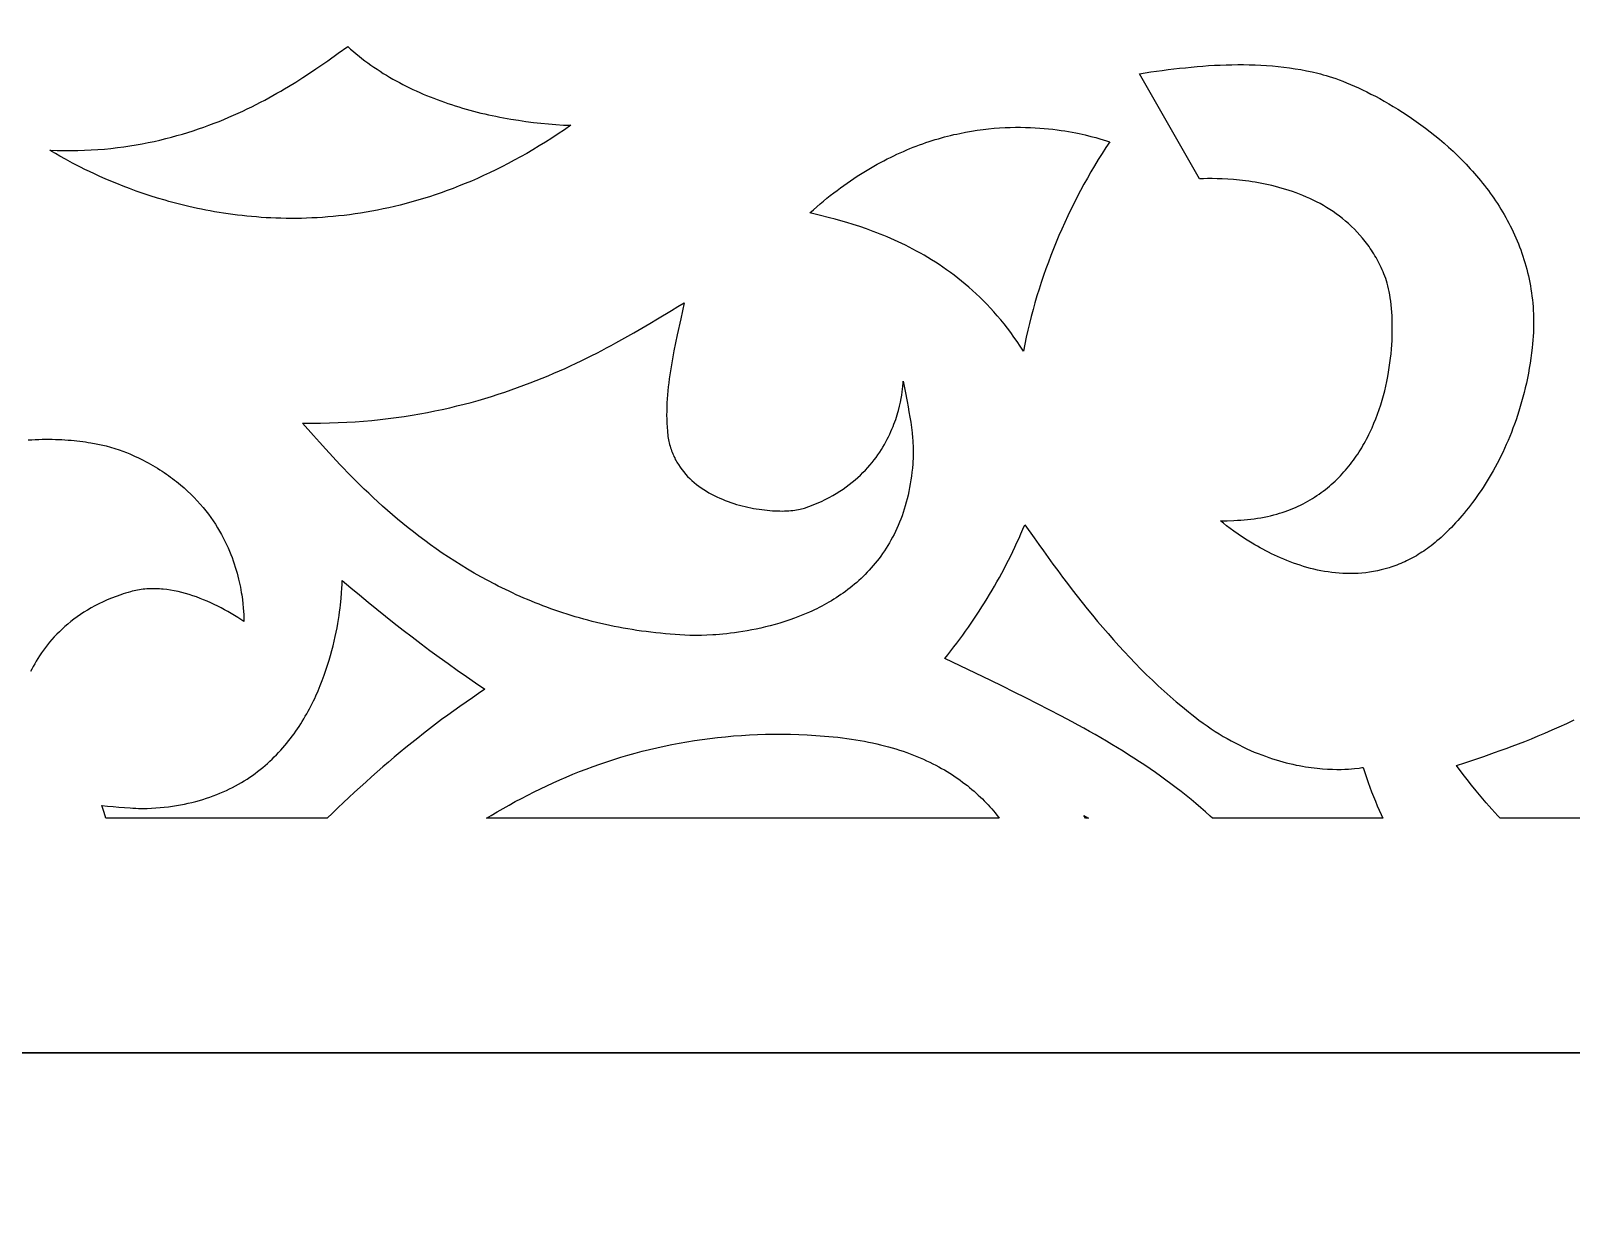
# Model space of a CAD drawing. Extents: x -1000 to 1000, y -1450 to 1450.
# Drawn here: x -428.1 to -99.7, y 1012.6 to 1268 of the extents above; entities that cross this region are included whole.
import ezdxf

# ---------------------------------------------------------------- set-up
doc = ezdxf.new("R2010")
doc.units = 0
doc.layers.add('LAYER_1', color=18, linetype='CONTINUOUS')

msp = doc.modelspace()

# ---------------------------------------------------------------- linework, layer by layer
at = {"layer": 'LAYER_1'}
for points in [[(-1000, 1050), (1000, 1050), (1000, 1450), (-1000, 1450)], [(-359.92, 1264.09), (-359.32, 1263.57), (-358.72, 1263.07), (-358.11, 1262.57), (-357.49, 1262.08), (-356.86, 1261.6), (-356.23, 1261.13), (-355.59, 1260.67), (-354.94, 1260.22), (-354.28, 1259.77), (-353.62, 1259.34), (-352.95, 1258.91), (-352.27, 1258.5), (-351.59, 1258.09), (-350.9, 1257.69), (-350.2, 1257.31), (-349.5, 1256.93), (-348.8, 1256.55), (-348.08, 1256.19), (-347.36, 1255.84), (-346.64, 1255.49), (-345.91, 1255.15), (-345.18, 1254.82), (-344.44, 1254.5), (-343.7, 1254.19), (-342.95, 1253.89), (-342.2, 1253.59), (-341.44, 1253.3), (-340.68, 1253.02), (-339.92, 1252.75), (-339.15, 1252.48), (-338.38, 1252.23), (-337.61, 1251.98), (-336.83, 1251.74), (-336.05, 1251.51), (-335.27, 1251.28), (-334.48, 1251.06), (-333.7, 1250.85), (-332.91, 1250.65), (-332.12, 1250.45), (-331.32, 1250.26), (-330.53, 1250.08), (-329.73, 1249.91), (-328.93, 1249.74), (-328.13, 1249.58), (-327.33, 1249.43), (-326.53, 1249.28), (-325.73, 1249.14), (-324.13, 1248.89), (-322.52, 1248.66), (-320.92, 1248.45), (-319.32, 1248.28), (-317.72, 1248.12), (-316.13, 1248), (-314.54, 1247.89), (-312.96, 1247.82), (-314.32, 1246.88), (-315.66, 1245.98), (-317.01, 1245.1), (-318.35, 1244.25), (-319.69, 1243.42), (-321.03, 1242.62), (-322.36, 1241.84), (-323.69, 1241.09), (-325.01, 1240.36), (-326.33, 1239.66), (-327.65, 1238.98), (-328.96, 1238.33), (-330.27, 1237.7), (-331.58, 1237.09), (-332.88, 1236.5), (-334.17, 1235.94), (-335.46, 1235.4), (-336.75, 1234.88), (-338.03, 1234.38), (-339.31, 1233.9), (-340.58, 1233.45), (-341.85, 1233.01), (-343.11, 1232.6), (-344.36, 1232.2), (-345.61, 1231.83), (-346.86, 1231.47), (-348.1, 1231.14), (-349.33, 1230.82), (-350.56, 1230.52), (-351.78, 1230.24), (-353, 1229.98), (-354.2, 1229.73), (-355.41, 1229.5), (-356.6, 1229.29), (-357.79, 1229.1), (-358.97, 1228.92), (-360.15, 1228.76), (-361.32, 1228.61), (-362.48, 1228.48), (-363.63, 1228.37), (-364.78, 1228.27), (-365.92, 1228.18), (-367.05, 1228.11), (-368.18, 1228.06), (-369.29, 1228.01), (-370.4, 1227.98), (-371.51, 1227.97), (-372.6, 1227.96), (-373.68, 1227.97), (-374.76, 1227.99), (-375.83, 1228.02), (-376.89, 1228.07), (-377.94, 1228.12), (-378.98, 1228.19), (-380.01, 1228.27), (-381.04, 1228.36), (-382.05, 1228.45), (-383.06, 1228.56), (-384.06, 1228.68), (-385.05, 1228.81), (-386.02, 1228.94), (-386.99, 1229.08), (-387.95, 1229.24), (-388.9, 1229.4), (-389.84, 1229.56), (-390.77, 1229.74), (-391.69, 1229.92), (-392.59, 1230.11), (-393.49, 1230.31), (-394.38, 1230.51), (-395.26, 1230.72), (-396.12, 1230.93), (-396.98, 1231.15), (-397.82, 1231.37), (-398.65, 1231.6), (-399.48, 1231.83), (-401.09, 1232.31), (-402.65, 1232.8), (-404.17, 1233.3), (-405.64, 1233.81), (-407.06, 1234.33), (-408.43, 1234.86), (-409.75, 1235.38), (-411.01, 1235.9), (-412.23, 1236.42), (-413.39, 1236.94), (-414.5, 1237.45), (-415.55, 1237.95), (-416.55, 1238.43), (-417.49, 1238.9), (-418.37, 1239.35), (-419.2, 1239.78), (-420.67, 1240.58), (-421.89, 1241.27), (-422.86, 1241.83), (-423.58, 1242.24), (-424.02, 1242.49), (-422.51, 1242.44), (-421.01, 1242.42), (-419.53, 1242.42), (-418.07, 1242.44), (-416.62, 1242.49), (-415.19, 1242.56), (-413.78, 1242.66), (-412.38, 1242.77), (-411, 1242.91), (-409.64, 1243.06), (-408.29, 1243.24), (-406.96, 1243.44), (-405.65, 1243.65), (-404.36, 1243.88), (-403.08, 1244.13), (-401.82, 1244.4), (-400.57, 1244.68), (-399.34, 1244.98), (-398.13, 1245.29), (-396.93, 1245.62), (-395.75, 1245.96), (-394.59, 1246.31), (-393.45, 1246.67), (-392.32, 1247.05), (-391.2, 1247.44), (-390.11, 1247.84), (-389.03, 1248.25), (-387.96, 1248.66), (-386.92, 1249.09), (-385.89, 1249.53), (-384.87, 1249.97), (-383.87, 1250.42), (-382.89, 1250.87), (-381.93, 1251.33), (-380.98, 1251.79), (-380.05, 1252.26), (-379.13, 1252.74), (-378.23, 1253.21), (-377.35, 1253.69), (-376.48, 1254.17), (-375.63, 1254.65), (-374.8, 1255.13), (-373.98, 1255.61), (-373.18, 1256.1), (-371.62, 1257.05), (-370.13, 1258), (-368.7, 1258.93), (-367.34, 1259.84), (-366.04, 1260.73), (-364.8, 1261.59), (-362.53, 1263.19), (-360.5, 1264.62)], [(-169.54, 1260.78), (-168.3, 1260.76), (-167.07, 1260.72), (-165.84, 1260.67), (-164.61, 1260.59), (-163.38, 1260.5), (-162.16, 1260.38), (-160.94, 1260.24), (-159.72, 1260.08), (-158.51, 1259.9), (-157.31, 1259.7), (-156.1, 1259.47), (-154.91, 1259.21), (-153.72, 1258.93), (-153.12, 1258.78), (-152.53, 1258.62), (-151.91, 1258.45), (-151.25, 1258.25), (-150.57, 1258.02), (-149.85, 1257.78), (-149.11, 1257.5), (-148.34, 1257.21), (-147.55, 1256.89), (-146.73, 1256.55), (-145.9, 1256.19), (-145.04, 1255.8), (-144.16, 1255.39), (-143.27, 1254.96), (-142.36, 1254.5), (-141.43, 1254.02), (-140.5, 1253.52), (-139.55, 1252.99), (-138.59, 1252.44), (-137.62, 1251.87), (-136.65, 1251.27), (-135.66, 1250.65), (-134.68, 1250), (-133.69, 1249.34), (-132.7, 1248.65), (-131.7, 1247.93), (-130.71, 1247.2), (-129.73, 1246.44), (-128.74, 1245.65), (-127.76, 1244.85), (-126.79, 1244.02), (-125.83, 1243.17), (-124.87, 1242.29), (-123.93, 1241.39), (-123, 1240.47), (-122.08, 1239.52), (-121.62, 1239.04), (-121.18, 1238.55), (-120.73, 1238.06), (-120.29, 1237.56), (-119.85, 1237.06), (-119.42, 1236.55), (-119, 1236.03), (-118.57, 1235.51), (-118.16, 1234.98), (-117.75, 1234.44), (-117.34, 1233.91), (-116.94, 1233.36), (-116.55, 1232.81), (-116.16, 1232.25), (-115.78, 1231.69), (-115.4, 1231.12), (-115.03, 1230.55), (-114.67, 1229.97), (-114.32, 1229.38), (-113.97, 1228.79), (-113.63, 1228.19), (-113.3, 1227.59), (-112.97, 1226.98), (-112.66, 1226.36), (-112.35, 1225.74), (-112.05, 1225.12), (-111.76, 1224.48), (-111.47, 1223.85), (-111.2, 1223.2), (-110.93, 1222.55), (-110.67, 1221.9), (-110.43, 1221.24), (-110.19, 1220.57), (-109.96, 1219.9), (-109.74, 1219.22), (-109.53, 1218.53), (-109.34, 1217.84), (-109.15, 1217.15), (-108.97, 1216.45), (-108.8, 1215.74), (-108.65, 1215.03), (-108.5, 1214.31), (-108.37, 1213.58), (-108.25, 1212.85), (-108.14, 1212.12), (-108.04, 1211.38), (-107.95, 1210.63), (-107.88, 1209.87), (-107.81, 1209.12), (-107.76, 1208.35), (-107.73, 1207.58), (-107.7, 1206.8), (-107.69, 1206.02), (-107.69, 1205.23), (-107.71, 1204.44), (-107.74, 1203.64), (-107.78, 1202.83), (-107.83, 1202.02), (-107.9, 1201.21), (-107.99, 1200.38), (-108.12, 1199.27), (-108.27, 1198.16), (-108.43, 1197.07), (-108.61, 1195.99), (-108.8, 1194.93), (-109.01, 1193.87), (-109.23, 1192.84), (-109.46, 1191.81), (-109.71, 1190.8), (-109.97, 1189.8), (-110.24, 1188.81), (-110.52, 1187.84), (-110.81, 1186.88), (-111.11, 1185.94), (-111.43, 1185.01), (-111.75, 1184.09), (-112.09, 1183.19), (-112.43, 1182.3), (-112.78, 1181.42), (-113.14, 1180.56), (-113.51, 1179.71), (-113.89, 1178.87), (-114.27, 1178.05), (-114.66, 1177.24), (-115.06, 1176.45), (-115.47, 1175.67), (-115.88, 1174.9), (-116.3, 1174.15), (-116.72, 1173.41), (-117.14, 1172.68), (-117.57, 1171.97), (-118.01, 1171.27), (-118.45, 1170.59), (-118.89, 1169.92), (-119.34, 1169.27), (-119.78, 1168.63), (-120.23, 1168), (-120.69, 1167.39), (-121.14, 1166.79), (-121.59, 1166.2), (-122.05, 1165.63), (-122.5, 1165.08), (-122.96, 1164.54), (-123.42, 1164.01), (-123.87, 1163.5), (-124.32, 1163), (-124.77, 1162.51), (-125.22, 1162.04), (-125.67, 1161.59), (-126.12, 1161.15), (-126.56, 1160.72), (-127, 1160.31), (-127.43, 1159.92), (-127.86, 1159.53), (-128.29, 1159.17), (-128.71, 1158.81), (-129.12, 1158.47), (-129.53, 1158.15), (-129.94, 1157.84), (-130.34, 1157.55), (-130.73, 1157.27), (-131.11, 1157), (-131.49, 1156.76), (-131.86, 1156.52), (-132.27, 1156.27), (-132.69, 1156.02), (-133.1, 1155.78), (-133.52, 1155.56), (-133.93, 1155.34), (-134.35, 1155.12), (-134.77, 1154.92), (-135.18, 1154.73), (-135.6, 1154.54), (-136.01, 1154.36), (-136.43, 1154.19), (-136.85, 1154.02), (-137.26, 1153.87), (-137.68, 1153.72), (-138.1, 1153.58), (-138.51, 1153.45), (-139.34, 1153.2), (-140.17, 1152.98), (-141, 1152.79), (-141.83, 1152.63), (-142.65, 1152.5), (-143.48, 1152.39), (-144.29, 1152.3), (-145.11, 1152.24), (-145.92, 1152.2), (-146.73, 1152.19), (-147.54, 1152.2), (-148.34, 1152.23), (-149.13, 1152.27), (-149.92, 1152.34), (-150.71, 1152.43), (-151.49, 1152.54), (-152.26, 1152.66), (-153.03, 1152.8), (-153.79, 1152.96), (-154.54, 1153.13), (-155.29, 1153.32), (-156.03, 1153.52), (-156.76, 1153.73), (-157.48, 1153.96), (-158.2, 1154.19), (-158.9, 1154.44), (-159.6, 1154.7), (-160.29, 1154.97), (-160.97, 1155.25), (-161.63, 1155.54), (-162.29, 1155.83), (-162.94, 1156.13), (-163.57, 1156.43), (-164.2, 1156.75), (-164.81, 1157.06), (-165.41, 1157.38), (-166, 1157.7), (-166.57, 1158.03), (-167.14, 1158.35), (-167.69, 1158.68), (-168.74, 1159.33), (-169.75, 1159.98), (-170.69, 1160.62), (-171.57, 1161.23), (-172.39, 1161.83), (-173.14, 1162.4), (-173.82, 1162.93), (-174.43, 1163.42), (-173, 1163.47), (-171.57, 1163.54), (-170.85, 1163.58), (-170.13, 1163.63), (-169.42, 1163.68), (-168.7, 1163.75), (-167.99, 1163.82), (-167.28, 1163.91), (-166.57, 1164.01), (-165.87, 1164.12), (-165.16, 1164.25), (-164.46, 1164.39), (-163.77, 1164.54), (-163.07, 1164.72), (-162.46, 1164.89), (-161.86, 1165.07), (-161.27, 1165.25), (-160.69, 1165.45), (-160.11, 1165.66), (-159.55, 1165.87), (-158.99, 1166.1), (-158.44, 1166.33), (-157.9, 1166.58), (-157.37, 1166.83), (-156.85, 1167.09), (-156.34, 1167.36), (-155.83, 1167.64), (-155.34, 1167.92), (-154.85, 1168.22), (-154.37, 1168.52), (-153.9, 1168.83), (-153.43, 1169.14), (-152.98, 1169.47), (-152.53, 1169.8), (-152.09, 1170.13), (-151.66, 1170.48), (-151.24, 1170.83), (-150.82, 1171.19), (-150.41, 1171.55), (-150.01, 1171.92), (-149.62, 1172.3), (-149.24, 1172.68), (-148.86, 1173.07), (-148.49, 1173.47), (-148.13, 1173.87), (-147.77, 1174.27), (-147.43, 1174.68), (-147.09, 1175.1), (-146.75, 1175.52), (-146.43, 1175.95), (-146.11, 1176.38), (-145.8, 1176.81), (-145.49, 1177.25), (-145.19, 1177.69), (-144.9, 1178.14), (-144.62, 1178.59), (-144.34, 1179.05), (-144.07, 1179.51), (-143.81, 1179.97), (-143.55, 1180.43), (-143.3, 1180.9), (-143.05, 1181.37), (-142.82, 1181.85), (-142.58, 1182.33), (-142.14, 1183.29), (-141.72, 1184.26), (-141.32, 1185.24), (-140.95, 1186.22), (-140.6, 1187.21), (-140.28, 1188.21), (-139.98, 1189.21), (-139.7, 1190.21), (-139.44, 1191.21), (-139.2, 1192.21), (-138.98, 1193.21), (-138.78, 1194.21), (-138.6, 1195.2), (-138.45, 1196.18), (-138.31, 1197.16), (-138.18, 1198.14), (-138.08, 1199.1), (-137.99, 1200.06), (-137.93, 1201), (-137.87, 1201.93), (-137.84, 1202.84), (-137.82, 1203.75), (-137.81, 1204.63), (-137.82, 1205.5), (-137.84, 1206.35), (-137.88, 1207.18), (-137.93, 1207.99), (-137.99, 1208.78), (-138.07, 1209.54), (-138.15, 1210.28), (-138.25, 1211), (-138.36, 1211.68), (-138.48, 1212.34), (-138.61, 1212.97), (-138.75, 1213.57), (-138.9, 1214.14), (-139.06, 1214.68), (-139.22, 1215.18), (-139.4, 1215.65), (-139.59, 1216.11), (-139.78, 1216.57), (-139.98, 1217.03), (-140.19, 1217.47), (-140.4, 1217.91), (-140.61, 1218.34), (-140.83, 1218.77), (-141.06, 1219.19), (-141.29, 1219.6), (-141.53, 1220.01), (-141.77, 1220.41), (-142.01, 1220.8), (-142.26, 1221.19), (-142.52, 1221.57), (-142.78, 1221.94), (-143.04, 1222.31), (-143.31, 1222.67), (-143.58, 1223.03), (-144.14, 1223.72), (-144.71, 1224.39), (-145.29, 1225.04), (-145.89, 1225.67), (-146.51, 1226.27), (-147.13, 1226.85), (-147.77, 1227.4), (-148.42, 1227.94), (-149.08, 1228.45), (-149.75, 1228.95), (-150.43, 1229.42), (-151.12, 1229.87), (-151.82, 1230.31), (-152.52, 1230.73), (-153.23, 1231.12), (-153.95, 1231.5), (-154.67, 1231.86), (-155.4, 1232.21), (-156.13, 1232.53), (-156.86, 1232.84), (-157.59, 1233.14), (-158.33, 1233.42), (-159.07, 1233.68), (-159.8, 1233.93), (-160.54, 1234.16), (-161.28, 1234.38), (-162.01, 1234.59), (-162.74, 1234.78), (-163.47, 1234.96), (-164.19, 1235.13), (-164.91, 1235.28), (-165.62, 1235.42), (-166.33, 1235.56), (-167.03, 1235.68), (-167.72, 1235.79), (-168.41, 1235.89), (-169.08, 1235.98), (-169.75, 1236.06), (-170.41, 1236.13), (-171.68, 1236.25), (-172.91, 1236.34), (-174.08, 1236.41), (-175.19, 1236.44), (-176.24, 1236.46), (-177.21, 1236.46), (-178.1, 1236.44), (-178.91, 1236.42), (-191.72, 1258.83), (-189.29, 1259.2), (-188.07, 1259.37), (-186.85, 1259.54), (-185.62, 1259.7), (-184.39, 1259.85), (-183.16, 1259.99), (-181.92, 1260.12), (-180.69, 1260.25), (-179.45, 1260.36), (-178.21, 1260.46), (-176.97, 1260.55), (-175.73, 1260.62), (-174.49, 1260.68), (-173.25, 1260.73), (-172.01, 1260.76), (-170.77, 1260.78)], [(-216.03, 1247.39), (-214.99, 1247.36), (-213.98, 1247.31), (-213, 1247.25), (-212.03, 1247.17), (-211.1, 1247.08), (-210.19, 1246.98), (-209.3, 1246.87), (-208.45, 1246.75), (-207.62, 1246.62), (-206.82, 1246.48), (-206.05, 1246.35), (-205.32, 1246.2), (-204.61, 1246.06), (-203.93, 1245.91), (-203.29, 1245.76), (-202.1, 1245.47), (-201.05, 1245.19), (-200.14, 1244.93), (-198.78, 1244.52), (-198.33, 1244.39), (-198.04, 1244.32), (-198.88, 1243.06), (-199.69, 1241.79), (-200.5, 1240.5), (-201.29, 1239.21), (-202.06, 1237.9), (-202.81, 1236.58), (-203.56, 1235.26), (-204.28, 1233.92), (-204.99, 1232.57), (-205.68, 1231.22), (-206.35, 1229.85), (-207.01, 1228.48), (-207.65, 1227.09), (-208.28, 1225.7), (-208.89, 1224.3), (-209.48, 1222.9), (-210.05, 1221.49), (-210.61, 1220.07), (-211.15, 1218.64), (-211.67, 1217.21), (-212.17, 1215.77), (-212.65, 1214.32), (-213.12, 1212.87), (-213.57, 1211.42), (-214, 1209.96), (-214.41, 1208.5), (-214.8, 1207.03), (-215.18, 1205.56), (-215.53, 1204.09), (-215.87, 1202.61), (-216.18, 1201.13), (-216.48, 1199.65), (-217.14, 1200.68), (-217.81, 1201.68), (-218.49, 1202.66), (-219.18, 1203.62), (-219.88, 1204.55), (-220.59, 1205.45), (-221.31, 1206.34), (-222.03, 1207.2), (-222.77, 1208.04), (-223.51, 1208.85), (-224.26, 1209.64), (-225.02, 1210.42), (-225.78, 1211.17), (-226.55, 1211.9), (-227.32, 1212.61), (-228.1, 1213.3), (-228.88, 1213.97), (-229.67, 1214.61), (-230.46, 1215.25), (-231.25, 1215.86), (-232.04, 1216.45), (-232.84, 1217.02), (-233.64, 1217.58), (-234.44, 1218.12), (-235.24, 1218.64), (-236.04, 1219.15), (-236.84, 1219.63), (-237.64, 1220.11), (-238.44, 1220.56), (-239.24, 1221), (-240.03, 1221.43), (-240.82, 1221.84), (-241.61, 1222.24), (-242.39, 1222.62), (-243.18, 1222.99), (-243.95, 1223.34), (-244.72, 1223.68), (-245.49, 1224.01), (-246.25, 1224.33), (-247, 1224.63), (-247.75, 1224.92), (-248.49, 1225.2), (-249.22, 1225.47), (-249.94, 1225.73), (-251.36, 1226.22), (-252.75, 1226.66), (-254.09, 1227.07), (-255.38, 1227.45), (-256.62, 1227.8), (-257.82, 1228.11), (-260.02, 1228.68), (-261.97, 1229.16), (-261.25, 1229.8), (-260.53, 1230.44), (-259.81, 1231.06), (-259.08, 1231.66), (-258.36, 1232.25), (-257.64, 1232.83), (-256.92, 1233.39), (-256.2, 1233.94), (-255.48, 1234.48), (-254.77, 1235), (-254.05, 1235.51), (-253.33, 1236.01), (-252.61, 1236.49), (-251.9, 1236.96), (-251.19, 1237.42), (-250.47, 1237.86), (-249.76, 1238.29), (-249.05, 1238.71), (-248.34, 1239.12), (-247.64, 1239.52), (-246.93, 1239.9), (-246.23, 1240.27), (-245.52, 1240.64), (-244.82, 1240.98), (-244.12, 1241.32), (-243.43, 1241.65), (-242.73, 1241.97), (-242.04, 1242.27), (-241.35, 1242.57), (-240.66, 1242.85), (-239.98, 1243.13), (-239.3, 1243.39), (-238.62, 1243.65), (-237.94, 1243.89), (-237.26, 1244.13), (-236.59, 1244.35), (-235.92, 1244.57), (-235.26, 1244.77), (-234.59, 1244.97), (-233.93, 1245.16), (-233.28, 1245.34), (-232.63, 1245.51), (-231.98, 1245.67), (-231.33, 1245.83), (-230.69, 1245.97), (-230.05, 1246.11), (-228.78, 1246.36), (-227.53, 1246.58), (-226.3, 1246.78), (-225.08, 1246.94), (-223.88, 1247.08), (-222.7, 1247.19), (-221.53, 1247.28), (-220.39, 1247.34), (-219.27, 1247.39), (-218.17, 1247.41), (-217.09, 1247.41)], [(-289.54, 1206.55), (-290.27, 1203.15), (-290.63, 1201.44), (-290.97, 1199.74), (-291.29, 1198.03), (-291.44, 1197.17), (-291.59, 1196.32), (-291.73, 1195.46), (-291.86, 1194.6), (-291.98, 1193.74), (-292.09, 1192.89), (-292.19, 1192.03), (-292.27, 1191.17), (-292.35, 1190.31), (-292.41, 1189.45), (-292.46, 1188.59), (-292.5, 1187.74), (-292.52, 1186.88), (-292.53, 1186.02), (-292.51, 1185.16), (-292.49, 1184.3), (-292.44, 1183.44), (-292.38, 1182.58), (-292.34, 1182.21), (-292.3, 1181.84), (-292.25, 1181.47), (-292.19, 1181.11), (-292.12, 1180.75), (-292.05, 1180.4), (-291.97, 1180.06), (-291.89, 1179.72), (-291.79, 1179.38), (-291.7, 1179.05), (-291.59, 1178.72), (-291.48, 1178.4), (-291.36, 1178.08), (-291.23, 1177.77), (-291.1, 1177.46), (-290.97, 1177.16), (-290.82, 1176.86), (-290.68, 1176.57), (-290.52, 1176.28), (-290.36, 1176), (-290.2, 1175.72), (-290.03, 1175.44), (-289.67, 1174.9), (-289.29, 1174.38), (-288.9, 1173.88), (-288.48, 1173.4), (-288.05, 1172.93), (-287.6, 1172.48), (-287.14, 1172.04), (-286.66, 1171.62), (-286.16, 1171.22), (-285.66, 1170.84), (-285.14, 1170.46), (-284.61, 1170.11), (-284.06, 1169.77), (-283.51, 1169.44), (-282.95, 1169.13), (-282.38, 1168.84), (-281.8, 1168.56), (-281.22, 1168.29), (-280.63, 1168.04), (-280.04, 1167.8), (-279.44, 1167.57), (-278.84, 1167.36), (-278.23, 1167.16), (-277.63, 1166.97), (-277.02, 1166.8), (-276.41, 1166.64), (-275.81, 1166.49), (-275.2, 1166.35), (-274.6, 1166.23), (-274, 1166.11), (-273.41, 1166.01), (-272.82, 1165.92), (-272.24, 1165.84), (-271.67, 1165.77), (-271.1, 1165.71), (-270.54, 1165.66), (-269.99, 1165.62), (-269.45, 1165.59), (-268.92, 1165.57), (-268.41, 1165.56), (-267.9, 1165.55), (-267.42, 1165.56), (-266.94, 1165.58), (-266.48, 1165.6), (-266.04, 1165.63), (-265.61, 1165.67), (-265.2, 1165.72), (-264.81, 1165.78), (-264.44, 1165.84), (-264.09, 1165.91), (-263.76, 1165.99), (-263.45, 1166.07), (-263.17, 1166.16), (-262.22, 1166.5), (-261.3, 1166.86), (-260.41, 1167.23), (-259.54, 1167.61), (-258.71, 1168.02), (-257.9, 1168.43), (-257.11, 1168.86), (-256.36, 1169.3), (-255.63, 1169.76), (-254.92, 1170.22), (-254.25, 1170.7), (-253.59, 1171.18), (-252.96, 1171.68), (-252.35, 1172.18), (-251.77, 1172.7), (-251.21, 1173.21), (-250.67, 1173.74), (-250.15, 1174.27), (-249.66, 1174.81), (-249.19, 1175.35), (-248.73, 1175.89), (-248.3, 1176.44), (-247.88, 1176.99), (-247.49, 1177.54), (-247.11, 1178.09), (-246.75, 1178.65), (-246.41, 1179.2), (-246.09, 1179.75), (-245.78, 1180.3), (-245.49, 1180.85), (-245.22, 1181.4), (-244.96, 1181.94), (-244.72, 1182.48), (-244.49, 1183.01), (-244.27, 1183.54), (-244.07, 1184.06), (-243.88, 1184.57), (-243.7, 1185.08), (-243.54, 1185.57), (-243.39, 1186.06), (-243.25, 1186.54), (-243.12, 1187.01), (-242.89, 1187.91), (-242.7, 1188.76), (-242.54, 1189.56), (-242.41, 1190.29), (-242.31, 1190.96), (-242.24, 1191.56), (-242.18, 1192.08), (-242.11, 1192.87), (-242.07, 1193.28), (-241.67, 1191.09), (-241.26, 1188.88), (-241.06, 1187.78), (-240.86, 1186.68), (-240.67, 1185.57), (-240.5, 1184.47), (-240.35, 1183.36), (-240.21, 1182.25), (-240.1, 1181.15), (-240.06, 1180.59), (-240.02, 1180.04), (-239.99, 1179.48), (-239.97, 1178.93), (-239.96, 1178.37), (-239.96, 1177.82), (-239.97, 1177.27), (-239.98, 1176.71), (-240.01, 1176.16), (-240.05, 1175.6), (-240.13, 1174.72), (-240.22, 1173.86), (-240.33, 1173), (-240.45, 1172.17), (-240.58, 1171.34), (-240.73, 1170.53), (-240.89, 1169.73), (-241.06, 1168.95), (-241.25, 1168.18), (-241.44, 1167.42), (-241.65, 1166.68), (-241.88, 1165.95), (-242.11, 1165.23), (-242.35, 1164.53), (-242.61, 1163.84), (-242.88, 1163.16), (-243.16, 1162.49), (-243.45, 1161.84), (-243.74, 1161.19), (-244.05, 1160.56), (-244.37, 1159.94), (-244.7, 1159.34), (-245.04, 1158.74), (-245.39, 1158.16), (-245.74, 1157.59), (-246.11, 1157.03), (-246.48, 1156.48), (-246.86, 1155.94), (-247.25, 1155.42), (-247.65, 1154.9), (-248.06, 1154.4), (-248.47, 1153.9), (-248.89, 1153.42), (-249.32, 1152.95), (-249.75, 1152.49), (-250.19, 1152.03), (-250.64, 1151.59), (-251.09, 1151.16), (-251.55, 1150.74), (-252.01, 1150.33), (-252.48, 1149.92), (-252.95, 1149.53), (-253.43, 1149.15), (-253.91, 1148.77), (-254.4, 1148.41), (-254.89, 1148.05), (-255.39, 1147.71), (-255.89, 1147.37), (-256.39, 1147.04), (-256.9, 1146.72), (-257.41, 1146.41), (-257.92, 1146.11), (-258.43, 1145.81), (-258.95, 1145.52), (-259.47, 1145.25), (-259.99, 1144.98), (-260.51, 1144.71), (-261.04, 1144.46), (-261.56, 1144.21), (-262.09, 1143.97), (-263.14, 1143.51), (-264.2, 1143.09), (-265.25, 1142.68), (-266.3, 1142.31), (-267.35, 1141.96), (-268.39, 1141.64), (-269.42, 1141.34), (-270.45, 1141.07), (-271.46, 1140.81), (-272.46, 1140.58), (-273.44, 1140.37), (-274.4, 1140.18), (-275.35, 1140), (-276.27, 1139.85), (-277.18, 1139.71), (-278.06, 1139.58), (-278.91, 1139.48), (-279.73, 1139.38), (-280.52, 1139.3), (-281.29, 1139.23), (-282.01, 1139.17), (-282.7, 1139.13), (-283.98, 1139.06), (-285.08, 1139.02), (-286.01, 1139), (-286.74, 1139), (-287.57, 1139.02), (-288.64, 1139.07), (-289.69, 1139.13), (-290.74, 1139.19), (-291.78, 1139.27), (-292.81, 1139.36), (-293.84, 1139.46), (-294.86, 1139.56), (-295.87, 1139.68), (-296.88, 1139.81), (-297.87, 1139.94), (-298.86, 1140.09), (-299.85, 1140.24), (-300.82, 1140.4), (-301.79, 1140.57), (-302.76, 1140.75), (-303.71, 1140.94), (-304.66, 1141.14), (-305.6, 1141.35), (-306.54, 1141.56), (-307.46, 1141.78), (-308.38, 1142.01), (-309.3, 1142.25), (-310.21, 1142.49), (-311.11, 1142.74), (-312, 1143), (-312.88, 1143.27), (-313.76, 1143.55), (-314.64, 1143.83), (-315.5, 1144.12), (-316.36, 1144.41), (-317.21, 1144.71), (-318.06, 1145.02), (-318.9, 1145.33), (-319.73, 1145.65), (-320.55, 1145.98), (-321.37, 1146.31), (-322.19, 1146.65), (-322.99, 1146.99), (-323.79, 1147.34), (-324.58, 1147.7), (-325.37, 1148.06), (-326.14, 1148.42), (-326.92, 1148.79), (-327.68, 1149.16), (-328.44, 1149.54), (-329.19, 1149.93), (-330.68, 1150.71), (-332.14, 1151.51), (-333.57, 1152.32), (-334.98, 1153.15), (-336.36, 1153.99), (-337.72, 1154.84), (-339.05, 1155.71), (-340.36, 1156.58), (-341.64, 1157.47), (-342.89, 1158.36), (-344.12, 1159.26), (-345.33, 1160.16), (-346.51, 1161.08), (-347.67, 1161.99), (-348.8, 1162.91), (-349.91, 1163.83), (-351, 1164.75), (-352.06, 1165.67), (-353.1, 1166.59), (-354.11, 1167.51), (-355.1, 1168.42), (-356.06, 1169.33), (-357.01, 1170.23), (-357.93, 1171.13), (-358.82, 1172.01), (-359.7, 1172.89), (-360.55, 1173.76), (-361.38, 1174.62), (-362.18, 1175.47), (-363.73, 1177.12), (-365.18, 1178.72), (-366.55, 1180.24), (-367.83, 1181.69), (-370.14, 1184.32), (-368.22, 1184.3), (-366.32, 1184.3), (-364.44, 1184.34), (-362.58, 1184.4), (-360.74, 1184.48), (-358.93, 1184.59), (-357.14, 1184.72), (-355.36, 1184.88), (-353.61, 1185.06), (-351.88, 1185.26), (-350.17, 1185.48), (-348.49, 1185.73), (-346.82, 1185.99), (-345.17, 1186.27), (-343.55, 1186.57), (-341.94, 1186.89), (-340.36, 1187.23), (-338.79, 1187.58), (-337.25, 1187.95), (-335.73, 1188.33), (-334.23, 1188.73), (-332.75, 1189.14), (-331.29, 1189.57), (-329.85, 1190.01), (-328.43, 1190.46), (-327.03, 1190.92), (-325.66, 1191.39), (-324.3, 1191.87), (-322.96, 1192.36), (-321.65, 1192.86), (-320.35, 1193.36), (-319.08, 1193.87), (-317.82, 1194.39), (-316.59, 1194.92), (-315.37, 1195.45), (-314.18, 1195.98), (-313, 1196.52), (-311.85, 1197.06), (-310.72, 1197.6), (-309.6, 1198.15), (-308.51, 1198.69), (-307.43, 1199.24), (-306.38, 1199.78), (-305.35, 1200.33), (-304.33, 1200.87), (-303.34, 1201.41), (-301.41, 1202.48), (-299.56, 1203.53), (-297.79, 1204.56), (-296.1, 1205.56), (-294.49, 1206.52), (-291.5, 1208.33), (-290.12, 1209.16), (-288.82, 1209.93)], [(-214.2, 1159.81), (-213.2, 1158.41), (-212.2, 1157.02), (-211.2, 1155.62), (-210.18, 1154.23), (-209.16, 1152.85), (-208.13, 1151.47), (-207.09, 1150.09), (-206.04, 1148.73), (-204.98, 1147.36), (-203.91, 1146.01), (-202.84, 1144.67), (-201.75, 1143.33), (-200.65, 1142.01), (-199.54, 1140.69), (-198.41, 1139.39), (-197.28, 1138.1), (-196.13, 1136.82), (-194.97, 1135.55), (-193.8, 1134.3), (-192.61, 1133.06), (-191.41, 1131.84), (-190.19, 1130.63), (-188.96, 1129.44), (-187.72, 1128.27), (-186.46, 1127.11), (-185.18, 1125.97), (-183.89, 1124.85), (-182.58, 1123.76), (-181.26, 1122.68), (-180.59, 1122.14), (-179.91, 1121.62), (-179.04, 1120.95), (-178.16, 1120.31), (-177.29, 1119.69), (-176.42, 1119.1), (-175.56, 1118.54), (-174.7, 1118), (-173.85, 1117.48), (-173, 1116.99), (-172.16, 1116.52), (-171.32, 1116.07), (-170.49, 1115.64), (-169.67, 1115.23), (-168.85, 1114.85), (-168.04, 1114.49), (-167.24, 1114.14), (-166.44, 1113.82), (-165.66, 1113.51), (-164.88, 1113.22), (-164.11, 1112.95), (-163.35, 1112.7), (-162.6, 1112.46), (-161.86, 1112.24), (-161.13, 1112.03), (-160.41, 1111.84), (-159.71, 1111.67), (-159.01, 1111.51), (-158.32, 1111.36), (-157.65, 1111.23), (-156.99, 1111.1), (-156.34, 1110.99), (-155.7, 1110.9), (-155.08, 1110.81), (-154.47, 1110.73), (-153.87, 1110.67), (-153.29, 1110.61), (-152.72, 1110.56), (-151.63, 1110.49), (-150.6, 1110.45), (-149.64, 1110.44), (-148.74, 1110.44), (-147.91, 1110.47), (-147.16, 1110.51), (-146.48, 1110.56), (-145.88, 1110.61), (-144.91, 1110.72), (-144.29, 1110.8), (-144.12, 1110.82), (-144.04, 1110.82), (-143.69, 1109.75), (-143.34, 1108.7), (-142.97, 1107.66), (-142.6, 1106.63), (-142.22, 1105.63), (-141.83, 1104.63), (-141.43, 1103.65), (-141.03, 1102.69), (-140.61, 1101.74), (-140.19, 1100.8), (-139.82, 1100), (-176.18, 1100), (-176.66, 1100.45), (-177.66, 1101.35), (-178.67, 1102.24), (-179.69, 1103.12), (-180.73, 1103.99), (-181.78, 1104.85), (-182.84, 1105.69), (-183.92, 1106.52), (-185, 1107.35), (-186.1, 1108.16), (-187.21, 1108.96), (-188.33, 1109.75), (-189.45, 1110.53), (-190.59, 1111.3), (-191.73, 1112.06), (-192.89, 1112.82), (-194.05, 1113.56), (-195.22, 1114.29), (-196.4, 1115.02), (-197.58, 1115.74), (-198.77, 1116.45), (-199.97, 1117.15), (-201.17, 1117.85), (-202.38, 1118.54), (-203.6, 1119.22), (-204.81, 1119.89), (-206.04, 1120.56), (-208.49, 1121.87), (-210.96, 1123.17), (-213.44, 1124.44), (-215.92, 1125.69), (-218.41, 1126.93), (-220.9, 1128.15), (-223.38, 1129.36), (-228.32, 1131.74), (-233.21, 1134.09), (-232.56, 1134.9), (-231.92, 1135.72), (-231.28, 1136.54), (-230.65, 1137.37), (-230.03, 1138.2), (-229.41, 1139.04), (-228.8, 1139.89), (-228.2, 1140.74), (-227.61, 1141.6), (-227.02, 1142.46), (-226.45, 1143.33), (-225.88, 1144.2), (-225.31, 1145.08), (-224.76, 1145.97), (-224.21, 1146.85), (-223.67, 1147.75), (-223.14, 1148.65), (-222.62, 1149.55), (-222.1, 1150.46), (-221.59, 1151.37), (-221.09, 1152.28), (-220.6, 1153.21), (-220.12, 1154.13), (-219.65, 1155.06), (-219.18, 1155.99), (-218.72, 1156.93), (-218.28, 1157.87), (-217.84, 1158.81), (-217.4, 1159.76), (-216.98, 1160.71), (-216.57, 1161.66), (-216.16, 1162.62)], [(-359.87, 1149.17), (-358.04, 1147.64), (-356.19, 1146.12), (-354.34, 1144.6), (-352.47, 1143.11), (-350.6, 1141.62), (-348.71, 1140.15), (-346.81, 1138.69), (-344.9, 1137.25), (-342.99, 1135.82), (-341.06, 1134.4), (-339.12, 1132.99), (-337.18, 1131.6), (-335.22, 1130.22), (-333.25, 1128.86), (-331.28, 1127.51), (-332.62, 1126.62), (-333.95, 1125.72), (-335.28, 1124.8), (-336.59, 1123.88), (-337.9, 1122.94), (-339.2, 1122), (-340.5, 1121.04), (-341.79, 1120.07), (-343.07, 1119.1), (-344.34, 1118.11), (-345.6, 1117.12), (-346.86, 1116.11), (-348.12, 1115.09), (-349.36, 1114.07), (-350.6, 1113.04), (-351.83, 1112), (-353.05, 1110.95), (-354.27, 1109.89), (-355.48, 1108.82), (-356.69, 1107.74), (-357.88, 1106.66), (-359.07, 1105.57), (-360.26, 1104.47), (-361.44, 1103.36), (-362.61, 1102.25), (-363.78, 1101.12), (-364.93, 1100), (-412.11, 1100), (-412.48, 1101.24), (-412.92, 1102.7), (-411.72, 1102.61), (-410.52, 1102.51), (-409.32, 1102.4), (-408.12, 1102.3), (-406.92, 1102.21), (-406.32, 1102.17), (-405.72, 1102.14), (-405.12, 1102.12), (-404.52, 1102.11), (-403.92, 1102.11), (-403.32, 1102.12), (-402.38, 1102.16), (-401.45, 1102.22), (-400.54, 1102.29), (-399.64, 1102.37), (-398.75, 1102.47), (-397.88, 1102.59), (-397.02, 1102.72), (-396.18, 1102.86), (-395.35, 1103.02), (-394.53, 1103.2), (-393.73, 1103.38), (-392.94, 1103.58), (-392.16, 1103.79), (-391.39, 1104.02), (-390.64, 1104.26), (-389.9, 1104.51), (-389.18, 1104.77), (-388.46, 1105.04), (-387.76, 1105.33), (-387.07, 1105.62), (-386.4, 1105.93), (-385.73, 1106.25), (-385.08, 1106.58), (-384.44, 1106.92), (-383.81, 1107.27), (-383.19, 1107.63), (-382.59, 1108), (-381.99, 1108.38), (-381.41, 1108.76), (-380.84, 1109.16), (-380.28, 1109.57), (-379.73, 1109.98), (-379.19, 1110.4), (-378.66, 1110.83), (-378.15, 1111.27), (-377.64, 1111.71), (-377.14, 1112.16), (-376.66, 1112.62), (-376.18, 1113.09), (-375.72, 1113.56), (-375.26, 1114.03), (-374.82, 1114.52), (-374.38, 1115.01), (-373.96, 1115.5), (-373.54, 1116), (-373.14, 1116.5), (-372.74, 1117.01), (-372.35, 1117.52), (-371.97, 1118.04), (-371.6, 1118.56), (-371.24, 1119.09), (-370.89, 1119.61), (-370.55, 1120.15), (-370.21, 1120.68), (-369.89, 1121.22), (-369.57, 1121.76), (-369.26, 1122.3), (-368.96, 1122.84), (-368.67, 1123.38), (-368.38, 1123.93), (-368.11, 1124.48), (-367.84, 1125.03), (-367.57, 1125.57), (-367.32, 1126.12), (-366.83, 1127.22), (-366.38, 1128.32), (-365.95, 1129.41), (-365.54, 1130.5), (-365.17, 1131.58), (-364.82, 1132.65), (-364.49, 1133.71), (-364.19, 1134.76), (-363.91, 1135.79), (-363.65, 1136.81), (-363.41, 1137.8), (-363.19, 1138.77), (-362.99, 1139.72), (-362.81, 1140.65), (-362.65, 1141.55), (-362.51, 1142.42), (-362.37, 1143.25), (-362.26, 1144.06), (-362.16, 1144.83), (-362.07, 1145.56), (-361.93, 1146.9), (-361.82, 1148.08), (-361.76, 1149.06), (-361.72, 1149.84), (-361.7, 1150.72)], [(-267.91, 1117.94), (-266.13, 1117.91), (-264.34, 1117.86), (-262.54, 1117.78), (-260.72, 1117.67), (-258.89, 1117.54), (-257.04, 1117.37), (-256.05, 1117.27), (-255.06, 1117.16), (-254.1, 1117.04), (-253.15, 1116.9), (-252.21, 1116.76), (-251.29, 1116.61), (-250.38, 1116.44), (-249.49, 1116.27), (-248.61, 1116.09), (-247.75, 1115.89), (-246.9, 1115.69), (-246.07, 1115.48), (-245.25, 1115.26), (-244.44, 1115.03), (-243.65, 1114.79), (-242.87, 1114.54), (-242.1, 1114.29), (-241.35, 1114.03), (-240.61, 1113.76), (-239.88, 1113.48), (-239.17, 1113.19), (-238.47, 1112.9), (-237.78, 1112.6), (-237.1, 1112.29), (-236.44, 1111.98), (-235.79, 1111.65), (-235.15, 1111.33), (-234.53, 1110.99), (-233.92, 1110.65), (-233.31, 1110.31), (-232.72, 1109.96), (-232.15, 1109.6), (-231.58, 1109.24), (-231.03, 1108.87), (-230.48, 1108.5), (-229.95, 1108.12), (-229.43, 1107.74), (-228.92, 1107.35), (-228.42, 1106.96), (-227.93, 1106.57), (-227.45, 1106.17), (-226.98, 1105.76), (-226.53, 1105.36), (-226.08, 1104.95), (-225.64, 1104.53), (-225.22, 1104.12), (-224.8, 1103.7), (-224.39, 1103.28), (-224, 1102.85), (-223.61, 1102.43), (-223.23, 1102), (-222.86, 1101.57), (-222.5, 1101.14), (-222.15, 1100.7), (-221.81, 1100.27), (-221.61, 1100), (-330.93, 1100), (-329.95, 1100.6), (-328.68, 1101.35), (-327.4, 1102.1), (-326.11, 1102.83), (-324.8, 1103.55), (-323.48, 1104.25), (-322.15, 1104.94), (-320.81, 1105.62), (-319.46, 1106.28), (-318.1, 1106.93), (-316.72, 1107.57), (-315.33, 1108.18), (-313.93, 1108.79), (-312.52, 1109.38), (-311.09, 1109.95), (-309.66, 1110.5), (-308.21, 1111.04), (-306.74, 1111.56), (-305.27, 1112.06), (-303.78, 1112.55), (-302.29, 1113.01), (-300.77, 1113.46), (-299.25, 1113.89), (-297.72, 1114.3), (-296.17, 1114.69), (-294.61, 1115.05), (-293.03, 1115.4), (-291.45, 1115.73), (-289.85, 1116.04), (-288.24, 1116.32), (-286.61, 1116.59), (-284.98, 1116.83), (-283.33, 1117.04), (-281.67, 1117.24), (-279.99, 1117.41), (-278.31, 1117.56), (-276.6, 1117.69), (-274.89, 1117.79), (-273.17, 1117.86), (-271.43, 1117.91), (-269.67, 1117.94)], [(-202.62, 1100), (-203.26, 1100), (-203.6, 1100.58)], [(-600, -1450), (600, -1450), (600, 1050), (-600, 1050)]]:
    msp.add_lwpolyline(points, close=True, dxfattribs=at)
for points in [[(-428.65, 1180.72), (-427.9, 1180.76), (-427.15, 1180.8), (-426.41, 1180.83), (-425.68, 1180.85), (-424.96, 1180.86), (-424.25, 1180.86), (-423.54, 1180.85), (-422.85, 1180.83), (-422.16, 1180.81), (-421.49, 1180.78), (-420.82, 1180.74), (-420.16, 1180.69), (-419.51, 1180.64), (-418.88, 1180.58), (-418.25, 1180.51), (-417.63, 1180.44), (-417.02, 1180.36), (-416.43, 1180.27), (-415.84, 1180.18), (-415.27, 1180.09), (-414.15, 1179.88), (-413.08, 1179.66), (-412.06, 1179.42), (-411.08, 1179.16), (-410.16, 1178.89), (-409.28, 1178.61), (-408.46, 1178.33), (-407.69, 1178.03), (-406.97, 1177.74), (-406.39, 1177.48), (-405.82, 1177.21), (-405.25, 1176.94), (-404.7, 1176.67), (-404.15, 1176.4), (-403.61, 1176.12), (-403.09, 1175.83), (-402.57, 1175.54), (-402.06, 1175.25), (-401.56, 1174.96), (-401.06, 1174.66), (-400.58, 1174.36), (-400.1, 1174.05), (-399.64, 1173.74), (-399.18, 1173.43), (-398.73, 1173.11), (-398.29, 1172.79), (-397.86, 1172.47), (-397.43, 1172.15), (-397.01, 1171.82), (-396.6, 1171.49), (-396.2, 1171.16), (-395.42, 1170.49), (-394.68, 1169.81), (-393.96, 1169.13), (-393.27, 1168.43), (-392.61, 1167.73), (-391.98, 1167.02), (-391.37, 1166.31), (-390.79, 1165.6), (-390.24, 1164.88), (-389.72, 1164.16), (-389.22, 1163.44), (-388.74, 1162.71), (-388.29, 1161.99), (-387.86, 1161.27), (-387.46, 1160.54), (-387.07, 1159.83), (-386.71, 1159.11), (-386.37, 1158.4), (-386.05, 1157.69), (-385.74, 1156.99), (-385.46, 1156.29), (-385.19, 1155.6), (-384.95, 1154.92), (-384.72, 1154.25), (-384.5, 1153.59), (-384.3, 1152.93), (-384.12, 1152.29), (-383.95, 1151.66), (-383.8, 1151.04), (-383.66, 1150.44), (-383.53, 1149.85), (-383.41, 1149.27), (-383.31, 1148.71), (-383.21, 1148.16), (-383.13, 1147.64), (-382.99, 1146.64), (-382.88, 1145.72), (-382.8, 1144.88), (-382.75, 1144.14), (-382.71, 1143.49), (-382.67, 1142.51), (-382.66, 1142.19), (-382.65, 1141.99), (-383.31, 1142.42), (-383.98, 1142.84), (-384.66, 1143.26), (-385.36, 1143.67), (-386.06, 1144.08), (-386.78, 1144.47), (-387.5, 1144.86), (-388.24, 1145.24), (-388.98, 1145.6), (-389.73, 1145.95), (-390.48, 1146.29), (-391.25, 1146.61), (-392.01, 1146.92), (-392.79, 1147.21), (-393.56, 1147.48), (-394.35, 1147.73), (-395.13, 1147.96), (-395.92, 1148.17), (-396.71, 1148.36), (-397.5, 1148.53), (-398.29, 1148.67), (-399.08, 1148.79), (-399.87, 1148.88), (-400.26, 1148.91), (-400.65, 1148.94), (-401.05, 1148.96), (-401.44, 1148.97), (-401.83, 1148.98), (-402.22, 1148.98), (-402.62, 1148.97), (-403.01, 1148.95), (-403.39, 1148.93), (-403.78, 1148.89), (-404.17, 1148.85), (-404.55, 1148.8), (-404.94, 1148.75), (-405.32, 1148.68), (-405.7, 1148.61), (-406.08, 1148.52), (-406.46, 1148.43), (-406.84, 1148.33), (-407.37, 1148.18), (-407.89, 1148.02), (-408.4, 1147.85), (-408.91, 1147.69), (-409.9, 1147.34), (-410.86, 1146.97), (-411.79, 1146.59), (-412.69, 1146.19), (-413.56, 1145.77), (-414.41, 1145.34), (-415.23, 1144.89), (-416.02, 1144.43), (-416.78, 1143.96), (-417.52, 1143.47), (-418.24, 1142.98), (-418.93, 1142.47), (-419.59, 1141.95), (-420.23, 1141.43), (-420.85, 1140.89), (-421.44, 1140.35), (-422.01, 1139.8), (-422.56, 1139.25), (-423.09, 1138.69), (-423.6, 1138.13), (-424.08, 1137.56), (-424.54, 1136.99), (-424.99, 1136.41), (-425.41, 1135.84), (-425.82, 1135.26), (-426.21, 1134.69), (-426.57, 1134.12), (-426.92, 1133.54), (-427.26, 1132.97), (-427.57, 1132.4), (-427.87, 1131.84), (-428.16, 1131.28)], [(-39.65, 1100), (-114.82, 1100), (-115.33, 1100.54), (-115.97, 1101.23), (-116.59, 1101.92), (-117.19, 1102.6), (-117.78, 1103.27), (-118.9, 1104.59), (-119.95, 1105.86), (-120.93, 1107.08), (-121.84, 1108.24), (-122.68, 1109.33), (-124.15, 1111.27), (-122.37, 1111.84), (-120.42, 1112.48), (-118.29, 1113.2), (-117.16, 1113.59), (-116, 1114), (-114.79, 1114.43), (-113.54, 1114.89), (-112.26, 1115.37), (-110.93, 1115.88), (-109.57, 1116.41), (-108.17, 1116.97), (-106.74, 1117.57), (-105.27, 1118.19), (-103.76, 1118.84), (-102.22, 1119.52), (-100.64, 1120.24), (-99.04, 1120.99)]]:
    msp.add_lwpolyline(points, dxfattribs=at)

doc.saveas('drawing.dxf')
